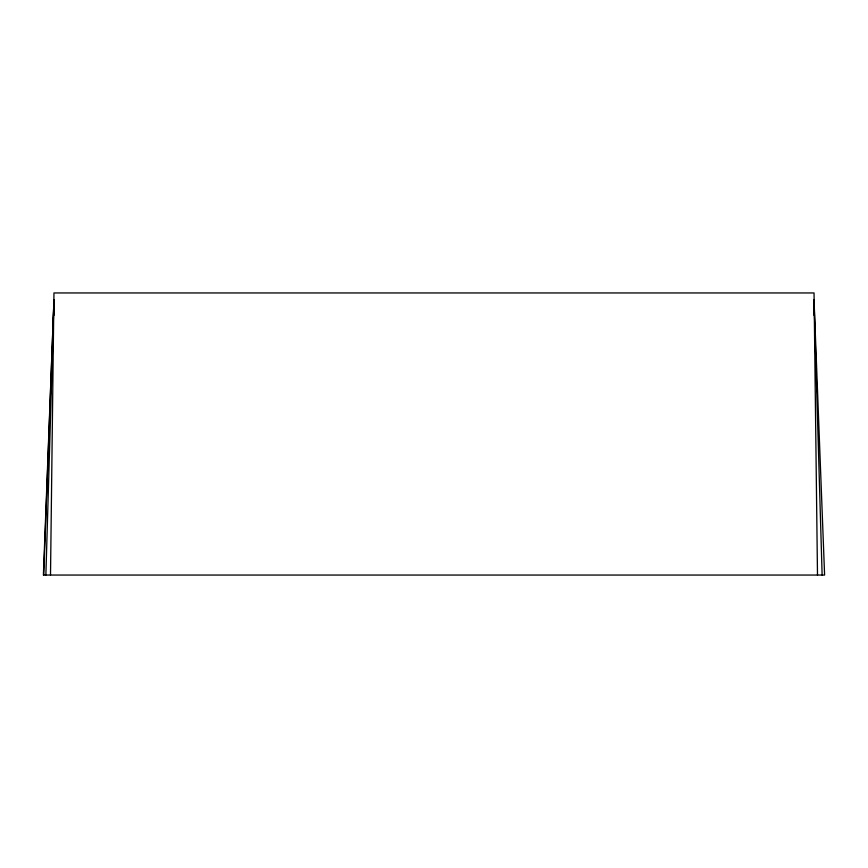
<?xml version="1.0" encoding="UTF-8"?>
<svg xmlns="http://www.w3.org/2000/svg" width="868" height="868" viewBox="0 0 868 868"><rect width="100%" height="100%" fill="white"/><g stroke="black" fill="none" stroke-linecap="round" stroke-linejoin="round"><path stroke-width="1.3" d="M50.507 575.05L53.957 292.95L814.043 292.95L817.493 575.05M813.761 314.965L814.043 300.057L824.6 575.05L43.4 575.05L53.957 300.057L54.272 308.194L53.957 300.057L43.682 575.05M45.874 575.05L53.957 300.057L54.239 314.965M814.043 300.057L822.126 575.05"/></g></svg>
